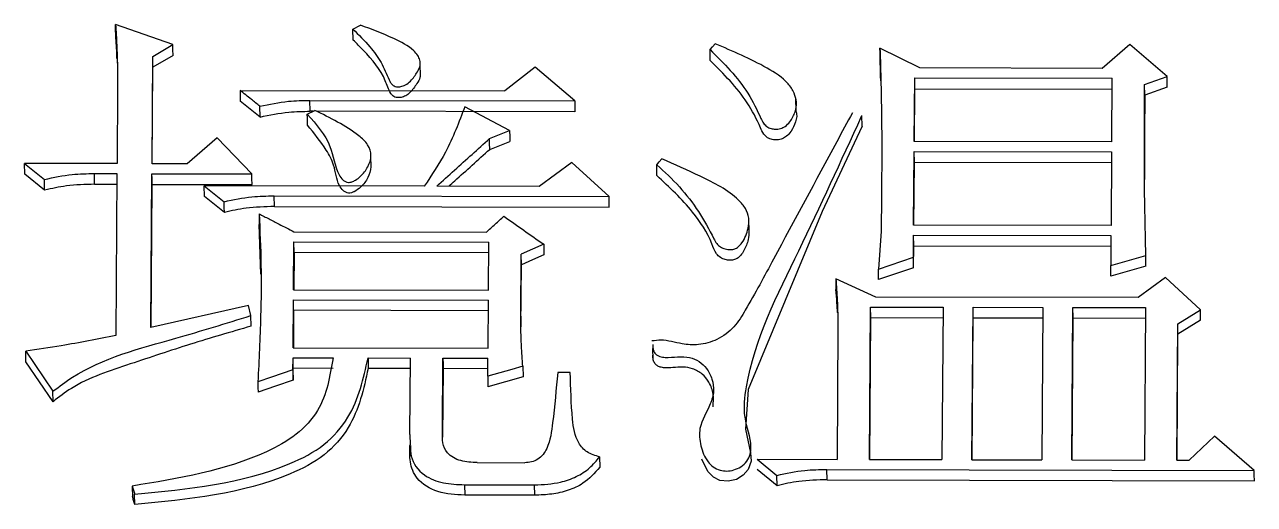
# Model space of a CAD drawing. Header units: millimetres. Extents: x 2448 to 4397, y 790 to 2168.
# Drawn here: x 2849.945 to 2854.736, y 1982.744 to 1984.613 of the extents above; entities that cross this region are included whole.
import ezdxf

# ---------------------------------------------------------------- set-up
doc = ezdxf.new("R2010")
doc.units = ezdxf.units.MM

msp = doc.modelspace()

# ---------------------------------------------------------------- linework, layer by layer
at = {"color": 7, "linetype": 'Continuous', "lineweight": 25}
for p, q in [((2850.5226, 1984.5349), (2850.2993, 1984.6125)), ((2851.2241, 1984.5951), (2851.2533, 1984.6105)), ((2851.2248, 1984.5526), (2851.2241, 1984.5951)), ((2850.4444, 1984.4887), (2850.5226, 1984.5349)), ((2853.4328, 1984.4437), (2853.2776, 1984.5212)), ((2854.2512, 1984.5346), (2854.1435, 1984.4421)), ((2854.3963, 1984.4107), (2854.2512, 1984.5346)), ((2850.3049, 1984.4807), (2850.3066, 1984.4422)), ((2850.4413, 1984.0709), (2850.4444, 1984.4887)), ((2850.5233, 1984.4924), (2850.4451, 1984.4464)), ((2852.6163, 1984.4726), (2852.6156, 1984.515)), ((2850.4423, 1984.0709), (2850.4451, 1984.4464)), ((2851.4867, 1984.415), (2851.486, 1984.4577)), ((2851.9336, 1984.4469), (2851.8161, 1984.3544)), ((2852.0884, 1984.3152), (2851.9336, 1984.4469)), ((2854.1435, 1984.4421), (2853.4328, 1984.4437)), ((2853.4112, 1984.1575), (2853.413, 1984.4051)), ((2853.413, 1984.4051), (2854.1821, 1984.4034)), ((2853.4137, 1984.3628), (2853.413, 1984.4051)), ((2854.1803, 1984.1558), (2854.1821, 1984.4034)), ((2854.3085, 1984.38), (2854.3963, 1984.4107)), ((2854.3092, 1984.3377), (2854.3085, 1984.38)), ((2850.3073, 1984.3731), (2850.305, 1984.0712)), ((2850.7842, 1984.3566), (2851.8161, 1984.3544)), ((2853.4122, 1984.1575), (2853.4137, 1984.3628)), ((2853.4137, 1984.3628), (2854.1818, 1984.3611)), ((2854.397, 1984.3684), (2854.3092, 1984.3377)), ((2850.8623, 1984.2525), (2850.7849, 1984.3144)), ((2850.8623, 1984.2525), (2850.8616, 1984.2946)), ((2851.0464, 1984.2633), (2851.0756, 1984.2787)), ((2851.0565, 1984.3174), (2852.0884, 1984.3152)), ((2851.0572, 1984.2752), (2851.0565, 1984.3174)), ((2851.8344, 1984.1996), (2851.6599, 1984.2929)), ((2852.951, 1984.2789), (2852.9503, 1984.3215)), ((2851.0691, 1984.2752), (2851.0572, 1984.2752)), ((2852.0891, 1984.273), (2851.0817, 1984.2752)), ((2853.2082, 1984.2165), (2853.2075, 1984.2586)), ((2851.7563, 1984.1688), (2851.8344, 1984.1996)), ((2850.6952, 1984.1711), (2850.5776, 1984.0706)), ((2850.8304, 1984.0313), (2850.6952, 1984.1711)), ((2854.1803, 1984.1558), (2853.4112, 1984.1575)), ((2851.2948, 1984.0583), (2851.2941, 1984.1005)), ((2853.4088, 1983.8317), (2853.4109, 1984.1187)), ((2853.4109, 1984.1187), (2854.18, 1984.1171)), ((2853.4116, 1984.0769), (2853.4109, 1984.1187)), ((2854.18, 1984.1171), (2854.1779, 1983.83)), ((2849.9448, 1984.072), (2850.0223, 1984.0098)), ((2850.305, 1984.0712), (2849.9448, 1984.072)), ((2849.9455, 1984.0302), (2849.9448, 1984.072)), ((2850.5776, 1984.0706), (2850.4413, 1984.0709)), ((2852.0769, 1984.0751), (2851.9496, 1983.9823)), ((2852.2219, 1983.9429), (2852.0769, 1984.0751)), ((2852.4086, 1984.0249), (2852.4079, 1984.0667)), ((2853.4098, 1983.8317), (2853.4116, 1984.0769)), ((2853.4116, 1984.0769), (2854.1797, 1984.0752)), ((2850.023, 1983.968), (2849.9455, 1984.0302)), ((2850.023, 1983.968), (2850.0223, 1984.0098)), ((2850.2171, 1984.0326), (2850.3047, 1984.0324)), ((2850.2178, 1983.9909), (2850.2171, 1984.0326)), ((2850.2178, 1983.9909), (2850.3054, 1983.9907)), ((2850.3047, 1984.0324), (2850.3002, 1983.4024)), ((2850.4367, 1983.4333), (2850.441, 1984.0321)), ((2850.441, 1984.0321), (2850.8304, 1984.0313)), ((2850.4377, 1983.4336), (2850.4417, 1983.9904)), ((2850.4417, 1983.9904), (2850.8311, 1983.9895)), ((2850.6451, 1983.9851), (2850.7226, 1983.9229)), ((2851.5018, 1983.9833), (2850.6451, 1983.9851)), ((2850.6458, 1983.9435), (2850.6451, 1983.9851)), ((2850.7233, 1983.8813), (2850.6458, 1983.9435)), ((2850.9174, 1983.9458), (2852.2219, 1983.9429)), ((2850.9181, 1983.9041), (2850.9174, 1983.9458)), ((2851.9496, 1983.9823), (2851.5505, 1983.9832)), ((2850.9181, 1983.9041), (2852.2226, 1983.9013)), ((2850.8585, 1983.876), (2850.8592, 1983.8345)), ((2852.7675, 1983.8103), (2852.7668, 1983.8522)), ((2850.8649, 1983.6403), (2850.8592, 1983.8345)), ((2850.9943, 1983.8058), (2851.7439, 1983.8042)), ((2853.2821, 1983.8086), (2853.2713, 1983.6609)), ((2854.1779, 1983.83), (2853.4088, 1983.8317)), ((2850.9926, 1983.5802), (2850.994, 1983.7669)), ((2850.994, 1983.7669), (2851.7533, 1983.7653)), ((2850.9947, 1983.7255), (2850.994, 1983.7669)), ((2851.752, 1983.5786), (2851.7533, 1983.7653)), ((2853.4079, 1983.7073), (2853.4085, 1983.7928)), ((2853.4085, 1983.7928), (2854.1776, 1983.7912)), ((2853.4092, 1983.7514), (2853.4085, 1983.7928)), ((2853.4086, 1983.666), (2853.4092, 1983.7514)), ((2853.4092, 1983.7514), (2854.1773, 1983.7497)), ((2854.1776, 1983.7912), (2854.1768, 1983.6745)), ((2850.9947, 1983.7255), (2850.9937, 1983.5802)), ((2851.753, 1983.7239), (2850.9947, 1983.7255)), ((2851.8778, 1983.477), (2851.8796, 1983.7184)), ((2851.8803, 1983.677), (2851.8796, 1983.7184)), ((2853.2713, 1983.6609), (2853.4079, 1983.7073)), ((2854.1768, 1983.6745), (2854.3133, 1983.7131)), ((2851.8785, 1983.436), (2851.8803, 1983.677)), ((2853.4086, 1983.666), (2853.272, 1983.6197)), ((2854.1775, 1983.6333), (2854.1768, 1983.6745)), ((2854.314, 1983.6718), (2854.1775, 1983.6333)), ((2853.2608, 1983.5519), (2853.1055, 1983.6224)), ((2853.1055, 1983.6224), (2853.1062, 1983.5812)), ((2854.3906, 1983.6274), (2854.2829, 1983.5497)), ((2854.526, 1983.5025), (2854.3906, 1983.6274)), ((2850.9926, 1983.5802), (2851.752, 1983.5786)), ((2850.817, 1983.5183), (2850.4367, 1983.4333)), ((2850.8264, 1983.4793), (2850.817, 1983.5183)), ((2850.991, 1983.3541), (2850.9924, 1983.5413)), ((2850.9924, 1983.5413), (2851.7517, 1983.5396)), ((2850.9931, 1983.5002), (2850.9924, 1983.5413)), ((2851.7504, 1983.3525), (2851.7517, 1983.5396)), ((2853.2367, 1982.9193), (2853.241, 1983.513)), ((2853.241, 1983.513), (2853.5233, 1983.5124)), ((2853.2417, 1983.472), (2853.241, 1983.513)), ((2854.2829, 1983.5497), (2853.2608, 1983.5519)), ((2853.5233, 1983.5124), (2853.5191, 1982.9187)), ((2853.6359, 1982.9185), (2853.6401, 1983.5122)), ((2853.6401, 1983.5122), (2853.9127, 1983.5116)), ((2853.6408, 1983.4711), (2853.6401, 1983.5122)), ((2853.9127, 1983.5116), (2853.9085, 1982.9179)), ((2854.0253, 1982.9176), (2854.0295, 1983.5113)), ((2854.0295, 1983.5113), (2854.3119, 1983.5107)), ((2854.0302, 1983.4703), (2854.0295, 1983.5113)), ((2850.8271, 1983.4383), (2850.8264, 1983.4793)), ((2850.9931, 1983.5002), (2850.992, 1983.3541)), ((2851.7514, 1983.4986), (2850.9931, 1983.5002)), ((2851.8778, 1983.477), (2851.8785, 1983.436)), ((2853.1121, 1983.4912), (2853.1125, 1983.4901)), ((2853.2377, 1982.9193), (2853.2417, 1983.472)), ((2853.2417, 1983.472), (2853.524, 1983.4714)), ((2853.6369, 1982.9185), (2853.6408, 1983.4711)), ((2853.6408, 1983.4711), (2853.9134, 1983.4705)), ((2854.0263, 1982.9176), (2854.0302, 1983.4703)), ((2854.0302, 1983.4703), (2854.3126, 1983.4697)), ((2854.3119, 1983.5107), (2854.3076, 1982.917)), ((2854.438, 1983.4481), (2854.526, 1983.5025)), ((2853.1139, 1983.4354), (2853.1102, 1982.9196)), ((2854.4342, 1982.9168), (2854.438, 1983.4481)), ((2854.5267, 1983.4614), (2854.4387, 1983.4072)), ((2854.4352, 1982.9168), (2854.4387, 1983.4072)), ((2849.9493, 1983.3408), (2850.055, 1983.1848)), ((2850.991, 1983.3541), (2851.7504, 1983.3525)), ((2852.3936, 1983.3103), (2852.3929, 1983.3511)), ((2850.0557, 1983.1442), (2849.95, 1983.3)), ((2850.9904, 1983.2683), (2850.9907, 1983.3151)), ((2850.9907, 1983.3151), (2851.1465, 1983.3148)), ((2850.9914, 1983.2744), (2850.9907, 1983.3151)), ((2850.9911, 1983.2276), (2850.9914, 1983.2744)), ((2851.1472, 1983.274), (2850.9914, 1983.2744)), ((2851.2828, 1983.3145), (2851.4483, 1983.3141)), ((2851.2828, 1983.3145), (2851.2835, 1983.2737)), ((2851.448, 1983.2734), (2851.2835, 1983.2737)), ((2851.4462, 1983.0172), (2851.4483, 1983.3141)), ((2851.5728, 1983.0247), (2851.5748, 1983.3139)), ((2851.5756, 1983.2731), (2851.5736, 1983.0056)), ((2851.5748, 1983.3139), (2851.7501, 1983.3135)), ((2851.7498, 1983.2727), (2851.5756, 1983.2731)), ((2851.7496, 1983.2432), (2851.7501, 1983.3135)), ((2851.8861, 1983.282), (2851.8868, 1983.2413)), ((2850.9904, 1983.2683), (2850.9911, 1983.2276)), ((2852.0709, 1983.2581), (2852.0223, 1983.2583)), ((2850.0557, 1983.1442), (2850.055, 1983.1848)), ((2851.4462, 1983.0171), (2851.4469, 1982.9768)), ((2854.5809, 1983.0104), (2854.4828, 1982.9167)), ((2854.7357, 1982.8769), (2854.5809, 1983.0104)), ((2851.4446, 1982.9743), (2851.4453, 1982.9335)), ((2851.7082, 1982.907), (2851.8932, 1982.9066)), ((2852.1854, 1982.9295), (2852.1862, 1982.8892)), ((2852.7987, 1982.9203), (2852.8761, 1982.8574)), ((2852.7987, 1982.9203), (2853.1102, 1982.9196)), ((2853.2367, 1982.9193), (2853.5191, 1982.9187)), ((2853.6359, 1982.9185), (2853.9085, 1982.9179)), ((2854.0253, 1982.9176), (2854.3076, 1982.917)), ((2854.4342, 1982.9168), (2854.4828, 1982.9167)), ((2852.8768, 1982.8173), (2852.7994, 1982.8801)), ((2852.8768, 1982.8173), (2852.8761, 1982.8574)), ((2853.071, 1982.8805), (2854.7357, 1982.8769)), ((2853.0717, 1982.8404), (2853.071, 1982.8805)), ((2851.6589, 1982.8209), (2851.9315, 1982.8203)), ((2851.6589, 1982.8209), (2851.6597, 1982.7808)), ((2851.9322, 1982.7802), (2851.9315, 1982.8203)), ((2853.0717, 1982.8404), (2854.7364, 1982.8368)), ((2850.3744, 1982.7444), (2850.3736, 1982.7845)), ((2851.9322, 1982.7802), (2851.6597, 1982.7808))]:
    msp.add_line(p, q, dxfattribs=at)
at = {"color": 7, "linetype": 'Continuous', "lineweight": 25, "flags": 128}
for points in [[(2850.3, 1984.57), (2850.2996, 1984.5938), (2850.2993, 1984.6125)], [(2850.5233, 1984.4924), (2850.5229, 1984.5162), (2850.5226, 1984.5349)], [(2852.6156, 1984.515), (2852.6254, 1984.5265), (2852.6352, 1984.5381)], [(2853.2783, 1984.4788), (2853.2779, 1984.5026), (2853.2776, 1984.5212)], [(2850.4451, 1984.4464), (2850.4447, 1984.4701), (2850.4444, 1984.4887)], [(2854.397, 1984.3684), (2854.3966, 1984.3921), (2854.3963, 1984.4107)], [(2850.7842, 1984.3566), (2850.7846, 1984.333), (2850.7849, 1984.3144)], [(2852.0884, 1984.3152), (2852.0888, 1984.2915), (2852.0891, 1984.273)], [(2851.0471, 1984.2212), (2851.0468, 1984.2371), (2851.0466, 1984.2502), (2851.0464, 1984.2633)], [(2851.8344, 1984.1996), (2851.8348, 1984.1761), (2851.8351, 1984.1576)], [(2853.2082, 1984.2165), (2853.1767, 1984.1504), (2853.0528, 1983.8848), (2852.7641, 1983.1915), (2852.7534, 1983.0372), (2852.7737, 1982.9452), (2852.7753, 1982.9122), (2852.7644, 1982.8801), (2852.7449, 1982.8576), (2852.7181, 1982.8417), (2852.6856, 1982.8344), (2852.6539, 1982.8378), (2852.6293, 1982.8498), (2852.6067, 1982.8729), (2852.5837, 1982.9207), (2852.5837, 1982.9207)], [(2851.757, 1984.1269), (2851.7566, 1984.1503), (2851.7563, 1984.1688)], [(2851.757, 1984.1269), (2851.7765, 1984.1346), (2851.7961, 1984.1422), (2851.8351, 1984.1576)], [(2852.4078, 1984.0667), (2852.4176, 1984.0783), (2852.4275, 1984.0899)], [(2850.4417, 1983.9904), (2850.4413, 1984.0138), (2850.441, 1984.0321)], [(2850.8311, 1983.9895), (2850.8307, 1984.0129), (2850.8304, 1984.0313)], [(2852.2226, 1983.9013), (2852.2222, 1983.9246), (2852.2219, 1983.9429)], [(2850.7233, 1983.8813), (2850.7229, 1983.9021), (2850.7226, 1983.9229)], [(2851.9675, 1983.7571), (2851.9235, 1983.7377), (2851.8796, 1983.7184)], [(2851.9675, 1983.7571), (2851.9679, 1983.7339), (2851.9682, 1983.7157)], [(2851.9682, 1983.7157), (2851.9242, 1983.6964), (2851.8803, 1983.677)], [(2853.4086, 1983.666), (2853.4082, 1983.6891), (2853.4079, 1983.7073)], [(2854.314, 1983.6718), (2854.3136, 1983.6949), (2854.3133, 1983.7131)], [(2853.272, 1983.6197), (2853.2716, 1983.6428), (2853.2713, 1983.6609)], [(2854.5267, 1983.4614), (2854.5263, 1983.4844), (2854.526, 1983.5025)], [(2854.4387, 1983.4072), (2854.4383, 1983.4301), (2854.438, 1983.4481)], [(2849.95, 1983.3), (2849.9496, 1983.3228), (2849.9493, 1983.3408)], [(2851.5748, 1983.3139), (2851.5752, 1983.291), (2851.5756, 1983.2731)], [(2851.8861, 1983.282), (2851.8432, 1983.2698), (2851.7964, 1983.2565), (2851.7496, 1983.2432)], [(2850.9904, 1983.2683), (2850.9483, 1983.2539), (2850.9062, 1983.2396), (2850.8538, 1983.2217)], [(2850.9911, 1983.2276), (2850.9228, 1983.2043), (2850.8545, 1983.1811)], [(2851.7496, 1983.2432), (2851.75, 1983.2205), (2851.7503, 1983.2026)], [(2851.8868, 1983.2413), (2851.8186, 1983.2219), (2851.7503, 1983.2026)], [(2850.8538, 1983.2217), (2850.8542, 1983.199), (2850.8545, 1983.1811)], [(2854.7364, 1982.8368), (2854.736, 1982.8593), (2854.7357, 1982.8769)], [(2850.3641, 1982.8158), (2850.3644, 1982.7997), (2850.3646, 1982.7877), (2850.3648, 1982.7758)]]:
    msp.add_lwpolyline(points, dxfattribs=at)
at = {"color": 7, "linetype": 'Continuous', "lineweight": 25}
for points, knots in [([(2850.2993, 1984.6125), (2850.301, 1984.5859), (2850.3043, 1984.5328), (2850.3068, 1984.4529), (2850.3071, 1984.3997), (2850.3073, 1984.3731)], [0, 0, 0, 0, 0.334546, 0.667197, 1, 1, 1, 1]), ([(2850.3048, 1984.4807), (2850.3047, 1984.484), (2850.3037, 1984.5138), (2850.3017, 1984.5435), (2850.3, 1984.57)], [0, 0, 0, 0, 0.110958, 1, 1, 1, 1]), ([(2851.2241, 1984.5951), (2851.2467, 1984.5725), (2851.2873, 1984.5319), (2851.3373, 1984.4665), (2851.3564, 1984.4163), (2851.3709, 1984.3859), (2851.3789, 1984.3763), (2851.3891, 1984.3714), (2851.4006, 1984.3699), (2851.4162, 1984.372), (2851.4359, 1984.3804), (2851.4575, 1984.402), (2851.475, 1984.4264), (2851.4872, 1984.453), (2851.4858, 1984.4741), (2851.4775, 1984.494), (2851.4467, 1984.5267), (2851.3699, 1984.5669), (2851.297, 1984.5941), (2851.2533, 1984.6105)], [0, 0, 0, 0, 0.1350204, 0.2426388, 0.350431, 0.3701701, 0.3901279, 0.40244, 0.414684, 0.4355772, 0.463687, 0.498729, 0.5617558, 0.5929445, 0.6243996, 0.6534668, 0.6867835, 0.8122037, 1, 1, 1, 1]), ([(2851.4855, 1984.4151), (2851.4855, 1984.4122), (2851.4857, 1984.4008), (2851.4693, 1984.3776), (2851.4534, 1984.3522), (2851.4301, 1984.3349), (2851.4136, 1984.3291), (2851.399, 1984.3277), (2851.3877, 1984.3298), (2851.3781, 1984.3355), (2851.3627, 1984.3562), (2851.3439, 1984.4233), (2851.2871, 1984.4913), (2851.2383, 1984.5393), (2851.2248, 1984.5526)], [0, 0, 0, 0, 0.021445, 0.084229, 0.195631, 0.238161, 0.280817, 0.311155, 0.333234, 0.355487, 0.385467, 0.51605, 0.865415, 1, 1, 1, 1]), ([(2852.6156, 1984.515), (2852.6423, 1984.4883), (2852.6958, 1984.4348), (2852.7671, 1984.347), (2852.801, 1984.274), (2852.8225, 1984.2293), (2852.8357, 1984.215), (2852.8523, 1984.2072), (2852.871, 1984.2046), (2852.8903, 1984.2069), (2852.9106, 1984.2167), (2852.9318, 1984.2387), (2852.9484, 1984.2709), (2852.9541, 1984.3101), (2852.9444, 1984.3483), (2852.9109, 1984.399), (2852.8045, 1984.4662), (2852.7038, 1984.509), (2852.6352, 1984.5381)], [0, 0, 0, 0, 0.118195, 0.236595, 0.355265, 0.378317, 0.396661, 0.415151, 0.431859, 0.45125, 0.470947, 0.497651, 0.545149, 0.585606, 0.625976, 0.672287, 0.776699, 1, 1, 1, 1]), ([(2853.2776, 1984.5212), (2853.2801, 1984.4283), (2853.2846, 1984.2635), (2853.2845, 1984.0258), (2853.2829, 1983.881), (2853.2821, 1983.8086)], [0, 0, 0, 0, 0.392124, 0.69604, 1, 1, 1, 1]), ([(2852.9491, 1984.2787), (2852.9505, 1984.2743), (2852.956, 1984.2562), (2852.9466, 1984.2244), (2852.9304, 1984.1941), (2852.9112, 1984.175), (2852.8927, 1984.1655), (2852.8728, 1984.1625), (2852.8527, 1984.1651), (2852.8356, 1984.1736), (2852.8215, 1984.1895), (2852.8013, 1984.2364), (2852.7642, 1984.3088), (2852.6945, 1984.3947), (2852.6425, 1984.4465), (2852.6163, 1984.4726)], [0, 0, 0, 0, 0.0251014, 0.1030452, 0.1722479, 0.2100382, 0.2421751, 0.2743446, 0.3070393, 0.3397613, 0.3674999, 0.4173518, 0.6158859, 0.8067344, 1, 1, 1, 1]), ([(2853.2804, 1984.3942), (2853.2802, 1984.4028), (2853.2798, 1984.4212), (2853.279, 1984.4494), (2853.2785, 1984.469), (2853.2783, 1984.4788)], [0, 0, 0, 0, 0.305678, 0.652839, 1, 1, 1, 1]), ([(2854.3133, 1983.7131), (2854.3108, 1983.8277), (2854.307, 1983.9963), (2854.3078, 1984.2184), (2854.3083, 1984.3261), (2854.3085, 1984.38)], [0, 0, 0, 0, 0.5142489, 0.7571216, 1, 1, 1, 1]), ([(2850.8616, 1984.2946), (2850.8505, 1984.3035), (2850.832, 1984.3183), (2850.8062, 1984.3389), (2850.7915, 1984.3507), (2850.7842, 1984.3566)], [0, 0, 0, 0, 0.429625, 0.714812, 1, 1, 1, 1]), ([(2854.3092, 1984.3377), (2854.3089, 1984.2813), (2854.3083, 1984.1721), (2854.3084, 1984.0627), (2854.3084, 1984.0099)], [0, 0, 0, 0, 0.517134, 1, 1, 1, 1]), ([(2850.8616, 1984.2946), (2850.8986, 1984.3024), (2850.9628, 1984.3159), (2851.0286, 1984.317), (2851.0565, 1984.3174)], [0, 0, 0, 0, 0.576911, 1, 1, 1, 1]), ([(2851.0464, 1984.2633), (2851.0816, 1984.2235), (2851.144, 1984.1532), (2851.1527, 1984.0545), (2851.1812, 1984.0105), (2851.1946, 1984.0009), (2851.2072, 1983.9973), (2851.221, 1984), (2851.2369, 1984.0082), (2851.26, 1984.0262), (2851.284, 1984.0576), (2851.299, 1984.1016), (2851.2847, 1984.1476), (2851.2108, 1984.2123), (2851.1356, 1984.2493), (2851.0756, 1984.2787)], [0, 0, 0, 0, 0.2066094, 0.3657491, 0.3988285, 0.4144432, 0.4289733, 0.4459054, 0.4649927, 0.4966131, 0.5584807, 0.6212844, 0.6822702, 0.7469183, 1, 1, 1, 1]), ([(2851.6598, 1984.2929), (2851.6373, 1984.2327), (2851.5968, 1984.1247), (2851.531, 1984.0267), (2851.5018, 1983.9833)], [0, 0, 0, 0, 0.557072, 1, 1, 1, 1]), ([(2850.8623, 1984.2525), (2850.8993, 1984.2603), (2850.9635, 1984.2738), (2851.0293, 1984.2748), (2851.0572, 1984.2752)], [0, 0, 0, 0, 0.576911, 1, 1, 1, 1]), ([(2853.1703, 1984.2696), (2853.1499, 1984.2317), (2853.0478, 1984.0419), (2852.9084, 1983.7854), (2852.7794, 1983.5438), (2852.7122, 1983.4333), (2852.6481, 1983.3842), (2852.5744, 1983.3629), (2852.4995, 1983.368), (2852.4402, 1983.3874), (2852.4003, 1983.3823), (2852.3882, 1983.3808)], [0, 0, 0, 0, 0.102392, 0.511922, 0.690669, 0.751742, 0.81364, 0.867582, 0.913954, 0.973843, 1, 1, 1, 1]), ([(2852.392, 1983.3667), (2852.392, 1983.361), (2852.3921, 1983.3494), (2852.3983, 1983.3346), (2852.4086, 1983.3247), (2852.4226, 1983.3185), (2852.4656, 1983.3139), (2852.5197, 1983.3263), (2852.5746, 1983.302), (2852.6054, 1983.2726), (2852.6253, 1983.2325), (2852.6325, 1983.1839), (2852.613, 1983.1185), (2852.569, 1983.053), (2852.5766, 1982.9721), (2852.5971, 1982.9206), (2852.6265, 1982.8893), (2852.6526, 1982.8764), (2852.681, 1982.8731), (2852.7093, 1982.8776), (2852.737, 1982.8904), (2852.7601, 1982.9116), (2852.7739, 1982.9388), (2852.7778, 1982.998), (2852.7417, 1983.0827), (2852.7708, 1983.3522), (2852.9672, 1983.7348), (2853.126, 1984.0811), (2853.206, 1984.2555)], [0, 0, 0, 0, 0.007791, 0.0158138, 0.020892, 0.0259643, 0.0345132, 0.0731234, 0.0898475, 0.1065234, 0.127489, 0.1487685, 0.1721227, 0.2185133, 0.2489429, 0.2793596, 0.2915909, 0.3039492, 0.3146905, 0.3259187, 0.3384886, 0.3520113, 0.365332, 0.3780934, 0.4316694, 0.4853854, 0.7408409, 1, 1, 1, 1]), ([(2851.2943, 1984.0585), (2851.2915, 1984.0442), (2851.2857, 1984.0151), (2851.2592, 1983.9829), (2851.2351, 1983.9644), (2851.2184, 1983.9575), (2851.2068, 1983.9559), (2851.1953, 1983.9592), (2851.1819, 1983.9688), (2851.159, 1984.0029), (2851.1558, 1984.0611), (2851.1126, 1984.1408), (2851.0728, 1984.1897), (2851.0471, 1984.2212)], [0, 0, 0, 0, 0.096972, 0.196918, 0.261521, 0.284954, 0.306244, 0.329736, 0.354973, 0.408411, 0.591521, 0.736644, 1, 1, 1, 1]), ([(2851.5505, 1983.9832), (2851.5737, 1984.0041), (2851.6196, 1984.0455), (2851.6882, 1984.1074), (2851.7336, 1984.1483), (2851.7563, 1984.1688)], [0, 0, 0, 0, 0.337825, 0.668912, 1, 1, 1, 1]), ([(2851.5973, 1983.9831), (2851.6051, 1983.9901), (2851.6357, 1984.0176), (2851.6889, 1984.0656), (2851.7343, 1984.1064), (2851.757, 1984.1269)], [0, 0, 0, 0, 0.146748, 0.573373, 1, 1, 1, 1]), ([(2852.4079, 1984.0667), (2852.4382, 1984.039), (2852.5301, 1983.9549), (2852.5977, 1983.8445), (2852.6396, 1983.7601), (2852.6552, 1983.7461), (2852.6745, 1983.7379), (2852.6941, 1983.7355), (2852.712, 1983.7386), (2852.7278, 1983.7477), (2852.7492, 1983.7737), (2852.7646, 1983.8123), (2852.7689, 1983.8591), (2852.7556, 1983.898), (2852.6989, 1983.962), (2852.5819, 1984.0218), (2852.4775, 1984.0678), (2852.4275, 1984.0899)], [0, 0, 0, 0, 0.119807, 0.36271, 0.384882, 0.40372, 0.42254, 0.442761, 0.457198, 0.47169, 0.493107, 0.55525, 0.59586, 0.636523, 0.677962, 0.845427, 1, 1, 1, 1]), ([(2850.0223, 1984.0098), (2850.0581, 1984.0174), (2850.1222, 1984.0311), (2850.1881, 1984.0321), (2850.2171, 1984.0326)], [0, 0, 0, 0, 0.558776, 1, 1, 1, 1]), ([(2850.2178, 1983.9909), (2850.1808, 1983.99), (2850.1149, 1983.9885), (2850.051, 1983.9743), (2850.023, 1983.968)], [0, 0, 0, 0, 0.561154, 1, 1, 1, 1]), ([(2852.7667, 1983.8106), (2852.7664, 1983.7987), (2852.7656, 1983.7719), (2852.7517, 1983.7395), (2852.7366, 1983.715), (2852.7227, 1983.7022), (2852.7075, 1983.6959), (2852.6914, 1983.6944), (2852.6735, 1983.6972), (2852.6548, 1983.7052), (2852.634, 1983.7255), (2852.6129, 1983.7915), (2852.5425, 1983.8996), (2852.4573, 1983.9793), (2852.4086, 1984.0249)], [0, 0, 0, 0, 0.061724, 0.140265, 0.178312, 0.207921, 0.23146, 0.254916, 0.282216, 0.31546, 0.349788, 0.423078, 0.669554, 1, 1, 1, 1]), ([(2850.7226, 1983.9229), (2850.7584, 1983.9305), (2850.8225, 1983.9442), (2850.8884, 1983.9453), (2850.9174, 1983.9458)], [0, 0, 0, 0, 0.5587806, 1, 1, 1, 1]), ([(2850.9181, 1983.9041), (2850.8811, 1983.9033), (2850.8152, 1983.9018), (2850.7513, 1983.8875), (2850.7233, 1983.8813)], [0, 0, 0, 0, 0.561158, 1, 1, 1, 1]), ([(2850.8585, 1983.876), (2850.8616, 1983.8096), (2850.8678, 1983.6768), (2850.8652, 1983.4586), (2850.8579, 1983.3068), (2850.8538, 1983.2217)], [0, 0, 0, 0, 0.305256, 0.6105602, 1, 1, 1, 1]), ([(2850.8585, 1983.876), (2850.8714, 1983.8693), (2850.8973, 1983.8559), (2850.9426, 1983.8325), (2850.9749, 1983.8158), (2850.9943, 1983.8058)], [0, 0, 0, 0, 0.285836, 0.571672, 1, 1, 1, 1]), ([(2851.7439, 1983.8042), (2851.7553, 1983.8145), (2851.7725, 1983.83), (2851.7953, 1983.8507), (2851.8068, 1983.861), (2851.8125, 1983.8662)], [0, 0, 0, 0, 0.499999, 0.749999, 1, 1, 1, 1]), ([(2851.8125, 1983.8662), (2851.8383, 1983.848), (2851.89, 1983.8116), (2851.9416, 1983.7753), (2851.9675, 1983.7571)], [0, 0, 0, 0, 0.5, 1, 1, 1, 1]), ([(2853.1055, 1983.6224), (2853.1076, 1983.5949), (2853.1111, 1983.55), (2853.113, 1983.4877), (2853.1136, 1983.4528), (2853.1139, 1983.4354)], [0, 0, 0, 0, 0.441781, 0.720858, 1, 1, 1, 1]), ([(2853.112, 1983.4912), (2853.1114, 1983.5037), (2853.1098, 1983.5338), (2853.1075, 1983.5637), (2853.1062, 1983.5812)], [0, 0, 0, 0, 0.417255, 1, 1, 1, 1]), ([(2850.055, 1983.1848), (2850.08, 1983.2036), (2850.2167, 1983.3068), (2850.4958, 1983.3775), (2850.7297, 1983.4495), (2850.8264, 1983.4793)], [0, 0, 0, 0, 0.115936, 0.63414, 1, 1, 1, 1]), ([(2851.8861, 1983.282), (2851.884, 1983.3089), (2851.8804, 1983.3548), (2851.8785, 1983.4199), (2851.878, 1983.458), (2851.8778, 1983.477)], [0, 0, 0, 0, 0.4142918, 0.7070897, 1, 1, 1, 1]), ([(2850.8271, 1983.4383), (2850.748, 1983.4155), (2850.5897, 1983.3699), (2850.3569, 1983.2903), (2850.1661, 1983.23), (2850.0789, 1983.1622), (2850.0557, 1983.1442)], [0, 0, 0, 0, 0.2953726, 0.5907734, 0.8911234, 1, 1, 1, 1]), ([(2850.3002, 1983.4024), (2850.2649, 1983.3952), (2850.1944, 1983.3808), (2850.0774, 1983.3599), (2849.9955, 1983.3477), (2849.9493, 1983.3408)], [0, 0, 0, 0, 0.303375, 0.606783, 1, 1, 1, 1]), ([(2852.6271, 1983.1248), (2852.6286, 1983.1412), (2852.6315, 1983.174), (2852.6146, 1983.2184), (2852.5865, 1983.2533), (2852.5501, 1983.274), (2852.5097, 1983.2807), (2852.4731, 1983.2773), (2852.4434, 1983.2753), (2852.4224, 1983.2782), (2852.409, 1983.284), (2852.3992, 1983.2939), (2852.3929, 1983.3083), (2852.3928, 1983.3196), (2852.3927, 1983.3259)], [0, 0, 0, 0, 0.141178, 0.281911, 0.394613, 0.508057, 0.605396, 0.70599, 0.790522, 0.834175, 0.868665, 0.903341, 0.945647, 1, 1, 1, 1]), ([(2851.1465, 1983.3148), (2851.1347, 1983.2435), (2851.1163, 1983.1323), (2851.0066, 1983.0108), (2850.7718, 1982.8831), (2850.5451, 1982.8457), (2850.3641, 1982.8158)], [0, 0, 0, 0, 0.225215, 0.35167, 0.48245, 1, 1, 1, 1]), ([(2850.3736, 1982.7845), (2850.5826, 1982.8043), (2850.8443, 1982.8291), (2851.1159, 1982.9699), (2851.2378, 1983.1096), (2851.2652, 1983.2344), (2851.2828, 1983.3145)], [0, 0, 0, 0, 0.517711, 0.648154, 0.774349, 1, 1, 1, 1]), ([(2851.2835, 1983.2737), (2851.2659, 1983.1938), (2851.2385, 1983.0691), (2851.1165, 1982.9296), (2850.8449, 1982.789), (2850.5833, 1982.7642), (2850.3744, 1982.7444)], [0, 0, 0, 0, 0.225471, 0.351619, 0.482072, 1, 1, 1, 1]), ([(2852.0223, 1983.2583), (2852.0161, 1983.1934), (2852.0067, 1983.0946), (2851.9927, 1982.9849), (2851.9662, 1982.9382), (2851.9459, 1982.9195), (2851.9202, 1982.9081), (2851.9023, 1982.9071), (2851.8932, 1982.9066)], [0, 0, 0, 0, 0.491592, 0.747885, 0.813495, 0.880203, 0.939542, 1, 1, 1, 1]), ([(2852.1854, 1982.9295), (2852.1682, 1982.9345), (2852.1345, 1982.9442), (2852.0895, 1982.9964), (2852.0747, 1983.106), (2852.0724, 1983.1978), (2852.0709, 1983.2581)], [0, 0, 0, 0, 0.128451, 0.251203, 0.507819, 1, 1, 1, 1]), ([(2851.7082, 1982.907), (2851.6865, 1982.9079), (2851.6441, 1982.9096), (2851.591, 1982.9384), (2851.5715, 1982.9833), (2851.5724, 1983.011), (2851.5728, 1983.0247)], [0, 0, 0, 0, 0.2954703, 0.5782065, 0.7903433, 1, 1, 1, 1]), ([(2851.6597, 1982.7808), (2851.6242, 1982.7823), (2851.5551, 1982.7852), (2851.4712, 1982.8359), (2851.4432, 1982.9096), (2851.4457, 1982.9545), (2851.4469, 1982.9768)], [0, 0, 0, 0, 0.2963007, 0.5780794, 0.7898683, 1, 1, 1, 1]), ([(2851.4489, 1982.9743), (2851.4487, 1982.9601), (2851.4481, 1982.917), (2851.4935, 1982.855), (2851.5763, 1982.8245), (2851.6312, 1982.8221), (2851.6589, 1982.8209)], [0, 0, 0, 0, 0.152938, 0.466829, 0.730087, 1, 1, 1, 1]), ([(2851.9315, 1982.8203), (2851.9659, 1982.8219), (2852.0222, 1982.8246), (2852.0948, 1982.8505), (2852.1479, 1982.8839), (2852.173, 1982.9144), (2852.1854, 1982.9294)], [0, 0, 0, 0, 0.348619, 0.571101, 0.788419, 1, 1, 1, 1]), ([(2852.1861, 1982.8892), (2852.1657, 1982.8664), (2852.1317, 1982.8284), (2852.0628, 1982.797), (2851.9986, 1982.7825), (2851.9544, 1982.781), (2851.9322, 1982.7802)], [0, 0, 0, 0, 0.3282953, 0.5487901, 0.7735857, 1, 1, 1, 1]), ([(2852.8761, 1982.8574), (2852.9119, 1982.8652), (2852.9761, 1982.879), (2853.0419, 1982.8801), (2853.071, 1982.8805)], [0, 0, 0, 0, 0.558776, 1, 1, 1, 1]), ([(2850.3641, 1982.8158), (2850.3657, 1982.8106), (2850.3689, 1982.8001), (2850.3721, 1982.7897), (2850.3736, 1982.7845)], [0, 0, 0, 0, 0.4999773, 1, 1, 1, 1]), ([(2853.0717, 1982.8404), (2853.0347, 1982.8395), (2852.9688, 1982.838), (2852.9049, 1982.8236), (2852.8768, 1982.8173)], [0, 0, 0, 0, 0.561154, 1, 1, 1, 1]), ([(2850.3744, 1982.7444), (2850.3728, 1982.7497), (2850.3696, 1982.7601), (2850.3664, 1982.7706), (2850.3648, 1982.7758)], [0, 0, 0, 0, 0.500023, 1, 1, 1, 1])]:
    msp.add_open_spline(points, degree=3, knots=knots, dxfattribs=at)

doc.saveas('drawing.dxf')
